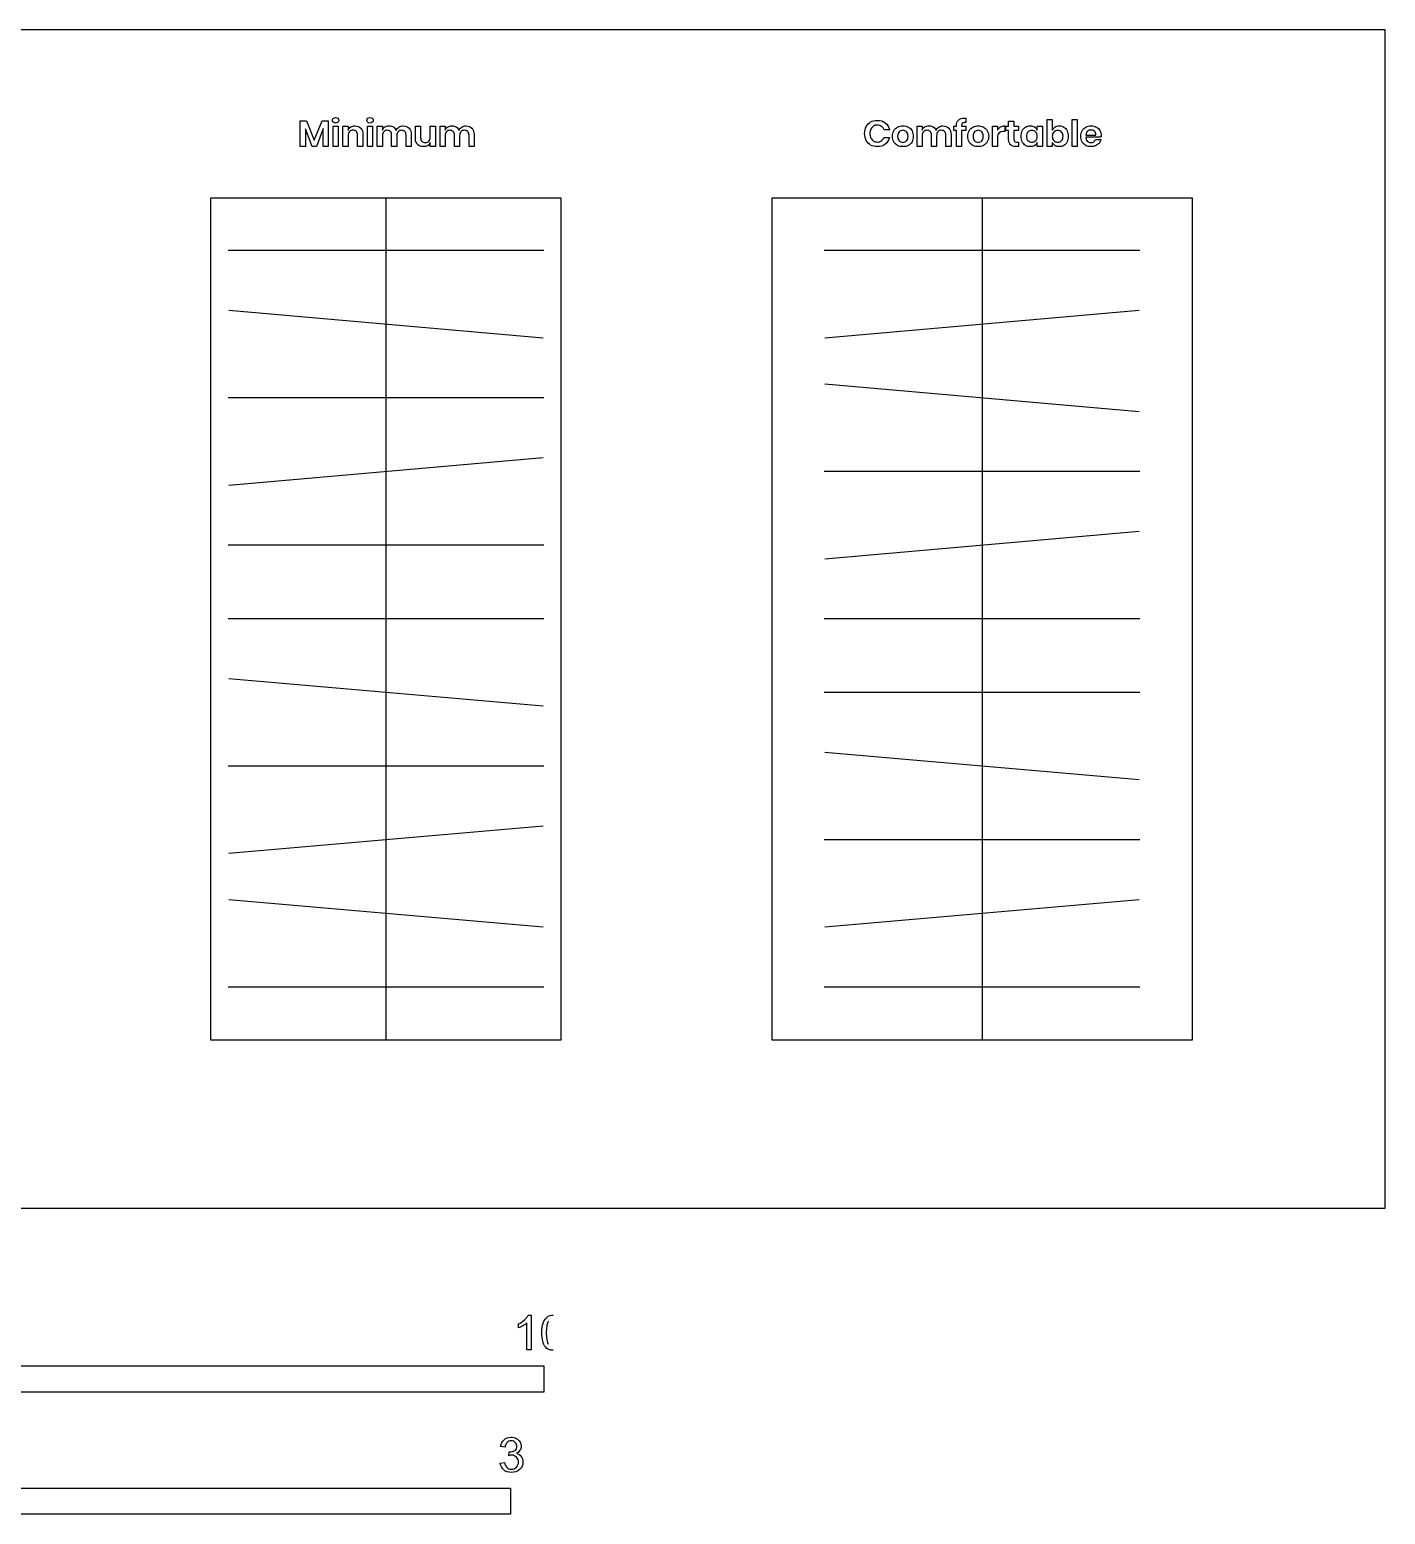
# Model space of a CAD drawing. Header units: millimetres. Extents: x 1 to 18.2, y 0.8 to 11.2.
# Drawn here: x 9.497 to 11.461, y 9.045 to 11.195 of the extents above; entities that cross this region are included whole.
import ezdxf

# ---------------------------------------------------------------- set-up
doc = ezdxf.new("R2010")
doc.units = ezdxf.units.MM
for name, color, linetype, true_color in [('AG-DIAGRAM', 7, 'Continuous', 0xfecc66), ('AG-LAYOUT', 7, 'Continuous', 0x66ccff), ('N-SYMB', 7, 'Continuous', 0x800040), ('N-TEXT', 7, 'Continuous', 0xcccccc), ('X-VPRT', 6, 'Continuous', 0xff00ff)]:
    doc.layers.add(name, color=color, linetype=linetype, true_color=true_color)

msp = doc.modelspace()

# ---------------------------------------------------------------- linework, layer by layer
at = {"layer": 'AG-DIAGRAM'}
for points in [[(9.7589, 9.7323), (10.2669, 9.7323), (10.2669, 10.9515), (9.7589, 10.9515)], [(10.5717, 9.7323), (11.1813, 9.7323), (11.1813, 10.9515), (10.5717, 10.9515)]]:
    msp.add_lwpolyline(points, close=True, dxfattribs=at)
for points in [[(10.0129, 10.9515), (10.0129, 9.7323)], [(10.8765, 10.9515), (10.8765, 9.7323)]]:
    msp.add_lwpolyline(points, dxfattribs=at)
at = {"layer": 'AG-LAYOUT'}
for points in [[(10.2415, 10.8753), (9.7843, 10.8753)], [(11.1051, 10.8753), (10.6479, 10.8753)], [(10.2406, 10.7487), (9.7852, 10.7885)], [(11.1042, 10.7885), (10.6488, 10.7487)], [(11.1042, 10.642), (10.6488, 10.6818)], [(10.2415, 10.6619), (9.7843, 10.6619)], [(10.2406, 10.5752), (9.7852, 10.5353)], [(11.1051, 10.5552), (10.6479, 10.5552)], [(11.1042, 10.4685), (10.6488, 10.4286)], [(10.2415, 10.4486), (9.7843, 10.4486)], [(10.2415, 10.3419), (9.7843, 10.3419)], [(11.1051, 10.3419), (10.6479, 10.3419)], [(10.2406, 10.2153), (9.7852, 10.2551)], [(11.1051, 10.2352), (10.6479, 10.2352)], [(11.1042, 10.1086), (10.6488, 10.1484)], [(10.2415, 10.1285), (9.7843, 10.1285)], [(10.2406, 10.0418), (9.7852, 10.0019)], [(11.1051, 10.0218), (10.6479, 10.0218)], [(10.2406, 9.8952), (9.7852, 9.9351)], [(11.1042, 9.9351), (10.6488, 9.8952)], [(10.2415, 9.8085), (9.7843, 9.8085)], [(11.1051, 9.8085), (10.6479, 9.8085)]]:
    msp.add_lwpolyline(points, dxfattribs=at)
at = {"layer": 'N-SYMB'}
for points in [[(10.2192, 9.3334), (10.2231, 9.3334), (10.2231, 9.2831)], [(10.2047, 9.3147), (10.2047, 9.3207)], [(10.2231, 9.2831), (10.2171, 9.2831), (10.2171, 9.3222)], [(10.1854, 9.1423), (10.179, 9.1432)], [(10.1784, 9.1191), (10.1847, 9.12)], [(10.1908, 9.1296), (10.1914, 9.1351)]]:
    msp.add_lwpolyline(points, dxfattribs=at)
for points in [[(8.7175, 9.2217), (8.7175, 9.2598), (10.2415, 9.2598), (10.2415, 9.2217)], [(9.1935, 9.0448), (9.1935, 9.0829), (10.1935, 9.0829), (10.1935, 9.0448)]]:
    msp.add_lwpolyline(points, close=True, dxfattribs=at)
for points in [[(10.2138, 9.3264), (10.2162, 9.3289), (10.218, 9.331), (10.2192, 9.3334)], [(10.2463, 9.3304), (10.2484, 9.3322), (10.2517, 9.3334), (10.2553, 9.3334)], [(10.2047, 9.3207), (10.2081, 9.3222), (10.2111, 9.3243), (10.2138, 9.3264)], [(10.2111, 9.318), (10.2087, 9.3165), (10.2065, 9.3153), (10.2047, 9.3147)], [(10.2171, 9.3222), (10.2156, 9.3207), (10.2135, 9.3192), (10.2111, 9.318)], [(10.2388, 9.3078), (10.2388, 9.3135), (10.2394, 9.3183), (10.2406, 9.3219)], [(10.2406, 9.3219), (10.2421, 9.3255), (10.2439, 9.3283), (10.2463, 9.3304)], [(10.2484, 9.3246), (10.2463, 9.3216), (10.2451, 9.3159), (10.2451, 9.3078)], [(10.2439, 9.2873), (10.2406, 9.2915), (10.2388, 9.2981), (10.2388, 9.3078)], [(10.2451, 9.3078), (10.2451, 9.2993), (10.2463, 9.2939), (10.2481, 9.2912)], [(10.2553, 9.2825), (10.2505, 9.2825), (10.2466, 9.2837), (10.2439, 9.2873)], [(10.179, 9.1432), (10.1799, 9.1474), (10.1814, 9.1507), (10.1841, 9.1528)], [(10.1841, 9.1528), (10.1869, 9.1553), (10.1902, 9.1565), (10.1941, 9.1565)], [(10.1884, 9.1489), (10.1869, 9.1474), (10.1857, 9.1453), (10.1854, 9.1423)], [(10.1944, 9.1513), (10.192, 9.1513), (10.1899, 9.1504), (10.1884, 9.1489)], [(10.1941, 9.1565), (10.1968, 9.1565), (10.1995, 9.1559), (10.2016, 9.1546)], [(10.2001, 9.1489), (10.1986, 9.1504), (10.1968, 9.1513), (10.1944, 9.1513)], [(10.1995, 9.1372), (10.2016, 9.1384), (10.2025, 9.1405), (10.2025, 9.1435)], [(10.2025, 9.1435), (10.2025, 9.1456), (10.2016, 9.1474), (10.2001, 9.1489)], [(10.2016, 9.1546), (10.204, 9.1534), (10.2058, 9.1516), (10.207, 9.1498)], [(10.207, 9.1498), (10.2082, 9.1477), (10.2088, 9.1456), (10.2088, 9.1432)], [(10.2088, 9.1432), (10.2088, 9.1411), (10.2082, 9.1393), (10.207, 9.1375)], [(10.1835, 9.1092), (10.1805, 9.1116), (10.179, 9.1152), (10.1784, 9.1191)], [(10.1847, 9.12), (10.1854, 9.1167), (10.1866, 9.114), (10.1884, 9.1125)], [(10.195, 9.1306), (10.1938, 9.1306), (10.1923, 9.1303), (10.1908, 9.1296)], [(10.1914, 9.1351), (10.1917, 9.1351), (10.192, 9.1351), (10.1923, 9.1351)], [(10.1923, 9.1351), (10.195, 9.1351), (10.1974, 9.1357), (10.1995, 9.1372)], [(10.2019, 9.1275), (10.2001, 9.1293), (10.1977, 9.1306), (10.195, 9.1306)], [(10.207, 9.1375), (10.2058, 9.1357), (10.2043, 9.1342), (10.2019, 9.1333)], [(10.2019, 9.1333), (10.2049, 9.1324), (10.2073, 9.1312), (10.2088, 9.1287)], [(10.2049, 9.1206), (10.2049, 9.1236), (10.2037, 9.1257), (10.2019, 9.1275)], [(10.2019, 9.1131), (10.2037, 9.1152), (10.2049, 9.1176), (10.2049, 9.1206)], [(10.2113, 9.1209), (10.2113, 9.1164), (10.2097, 9.1128), (10.2064, 9.1098)], [(10.2088, 9.1287), (10.2104, 9.1266), (10.2113, 9.1239), (10.2113, 9.1209)], [(10.1944, 9.1056), (10.1902, 9.1056), (10.1863, 9.1065), (10.1835, 9.1092)], [(10.1884, 9.1125), (10.1899, 9.111), (10.192, 9.1101), (10.1944, 9.1101)], [(10.1944, 9.1101), (10.1974, 9.1101), (10.1998, 9.1113), (10.2019, 9.1131)], [(10.2064, 9.1098), (10.2034, 9.1068), (10.1992, 9.1056), (10.1944, 9.1056)]]:
    msp.add_open_spline(points, degree=3, dxfattribs=at)
at = {"layer": 'N-TEXT'}
for points in [[(9.9293, 11.0634), (9.9293, 11.0262), (9.922, 11.0262), (9.922, 11.0521), (9.9124, 11.0262), (9.9059, 11.0262), (9.8963, 11.0519), (9.8963, 11.0262), (9.8887, 11.0262), (9.8887, 11.0634), (9.8979, 11.0634), (9.9091, 11.0354), (9.9204, 11.0634)], [(9.9438, 11.0556), (9.9438, 11.0262), (9.9362, 11.0262), (9.9362, 11.0556)], [(9.9936, 11.0556), (9.9936, 11.0262), (9.986, 11.0262), (9.986, 11.0556)], [(11.0142, 11.0654), (11.0142, 11.0262), (11.0069, 11.0262), (11.0069, 11.0654)]]:
    msp.add_lwpolyline(points, close=True, dxfattribs=at)
for points in [[(9.958, 11.0418), (9.958, 11.0262), (9.9505, 11.0262), (9.9505, 11.0556), (9.958, 11.0556), (9.958, 11.0496)], [(10.0078, 11.0418), (10.0078, 11.0262), (10.0003, 11.0262), (10.0003, 11.0556), (10.0078, 11.0556), (10.0078, 11.05)], [(10.0556, 11.0383), (10.0556, 11.0556), (10.0631, 11.0556), (10.0631, 11.0393)], [(10.0845, 11.0556), (10.0845, 11.0262), (10.0769, 11.0262), (10.0769, 11.0321)], [(10.0769, 11.0399), (10.0769, 11.0556), (10.0845, 11.0556)], [(10.0987, 11.0418), (10.0987, 11.0262), (10.0914, 11.0262), (10.0914, 11.0556), (10.0987, 11.0556), (10.0987, 11.05)], [(10.7897, 11.0418), (10.7897, 11.0262), (10.7824, 11.0262), (10.7824, 11.0556), (10.7897, 11.0556), (10.7897, 11.05)], [(10.8466, 11.0556), (10.8528, 11.0556), (10.8528, 11.0494), (10.8466, 11.0494), (10.8466, 11.0262), (10.8393, 11.0262), (10.8393, 11.0494), (10.8354, 11.0494), (10.8354, 11.0556), (10.8393, 11.0556), (10.8393, 11.0562)], [(10.8528, 11.0673), (10.8528, 11.0608)], [(10.899, 11.0404), (10.899, 11.0262), (10.8914, 11.0262), (10.8914, 11.0556), (10.899, 11.0556), (10.899, 11.05)], [(10.9093, 11.056), (10.9093, 11.048), (10.9072, 11.048)], [(10.915, 11.0365), (10.915, 11.0494), (10.9109, 11.0494), (10.9109, 11.0556), (10.915, 11.0556), (10.915, 11.0629), (10.9226, 11.0629), (10.9226, 11.0556), (10.9293, 11.0556), (10.9293, 11.0494), (10.9226, 11.0494), (10.9226, 11.0363)], [(10.9564, 11.0496), (10.9564, 11.0556), (10.9639, 11.0556), (10.9639, 11.0262), (10.9564, 11.0262), (10.9564, 11.0321)], [(10.9782, 11.0321), (10.9782, 11.0262), (10.9708, 11.0262), (10.9708, 11.0654), (10.9782, 11.0654), (10.9782, 11.0496)], [(9.9794, 11.0432), (9.9794, 11.0262), (9.9718, 11.0262), (9.9718, 11.0425)], [(10.0287, 11.0418), (10.0287, 11.0262), (10.0211, 11.0262), (10.0211, 11.0425)], [(10.0496, 11.0432), (10.0496, 11.0262), (10.042, 11.0262), (10.042, 11.0425)], [(10.1196, 11.0418), (10.1196, 11.0262), (10.1123, 11.0262), (10.1123, 11.0425)], [(10.1405, 11.0432), (10.1405, 11.0262), (10.1332, 11.0262), (10.1332, 11.0425)], [(10.7424, 11.0505), (10.7346, 11.0505)], [(10.7346, 11.0393), (10.7424, 11.0393)], [(10.8106, 11.0418), (10.8106, 11.0262), (10.8033, 11.0262), (10.8033, 11.0425)], [(10.8315, 11.0432), (10.8315, 11.0262), (10.8239, 11.0262), (10.8239, 11.0425)], [(10.9293, 11.0326), (10.9293, 11.0262), (10.9254, 11.0262)], [(10.9263, 11.0326), (10.9293, 11.0326)], [(11.027, 11.0427), (11.0413, 11.0427)], [(11.0486, 11.0395), (11.027, 11.0395)], [(11.0406, 11.0365), (11.0486, 11.0365)]]:
    msp.add_lwpolyline(points, dxfattribs=at)
for points in [[(9.9353, 11.064), (9.9353, 11.0652), (9.9358, 11.0663), (9.9367, 11.067)], [(9.9367, 11.0613), (9.9358, 11.062), (9.9353, 11.0629), (9.9353, 11.064)], [(9.9367, 11.067), (9.9376, 11.0677), (9.9385, 11.0682), (9.9399, 11.0682)], [(9.9399, 11.0601), (9.9385, 11.0601), (9.9376, 11.0604), (9.9367, 11.0613)], [(9.9399, 11.0682), (9.9415, 11.0682), (9.9424, 11.0677), (9.9433, 11.067)], [(9.9433, 11.0613), (9.9424, 11.0604), (9.9415, 11.0601), (9.9399, 11.0601)], [(9.9433, 11.067), (9.9443, 11.0663), (9.9447, 11.0652), (9.9447, 11.064)], [(9.9447, 11.064), (9.9447, 11.0629), (9.9443, 11.062), (9.9433, 11.0613)], [(9.958, 11.0496), (9.9589, 11.0517), (9.9601, 11.0533), (9.9619, 11.0544)], [(9.9619, 11.0544), (9.9638, 11.0556), (9.9658, 11.056), (9.9681, 11.056)], [(9.9681, 11.056), (9.9716, 11.056), (9.9743, 11.0549), (9.9764, 11.0526)], [(9.9851, 11.064), (9.9851, 11.0652), (9.9856, 11.0663), (9.9865, 11.067)], [(9.9865, 11.0613), (9.9856, 11.062), (9.9851, 11.0629), (9.9851, 11.064)], [(9.9865, 11.067), (9.9872, 11.0677), (9.9883, 11.0682), (9.9897, 11.0682)], [(9.9897, 11.0601), (9.9883, 11.0601), (9.9872, 11.0604), (9.9865, 11.0613)], [(9.9897, 11.0682), (9.9911, 11.0682), (9.9922, 11.0677), (9.9931, 11.067)], [(9.9931, 11.0613), (9.9922, 11.0604), (9.9911, 11.0601), (9.9897, 11.0601)], [(9.9931, 11.067), (9.9941, 11.0663), (9.9945, 11.0652), (9.9945, 11.064)], [(9.9945, 11.064), (9.9945, 11.0629), (9.9941, 11.062), (9.9931, 11.0613)], [(10.0078, 11.05), (10.0085, 11.0519), (10.0099, 11.0535), (10.0115, 11.0544)], [(10.0115, 11.0544), (10.0133, 11.0556), (10.0152, 11.056), (10.0175, 11.056)], [(10.0175, 11.056), (10.0198, 11.056), (10.0218, 11.0556), (10.0237, 11.0544)], [(10.0237, 11.0544), (10.0255, 11.0533), (10.0267, 11.0517), (10.0276, 11.0494)], [(10.0276, 11.0494), (10.0285, 11.0514), (10.0299, 11.053), (10.0317, 11.0542)], [(10.0317, 11.0542), (10.0335, 11.0556), (10.0356, 11.056), (10.0379, 11.056)], [(10.0379, 11.056), (10.0416, 11.056), (10.0443, 11.0549), (10.0464, 11.0528)], [(10.0987, 11.05), (10.0996, 11.0519), (10.1008, 11.0535), (10.1024, 11.0544)], [(10.1024, 11.0544), (10.1042, 11.0556), (10.1061, 11.056), (10.1084, 11.056)], [(10.1084, 11.056), (10.1109, 11.056), (10.113, 11.0556), (10.1146, 11.0544)], [(10.1146, 11.0544), (10.1164, 11.0533), (10.1178, 11.0517), (10.1187, 11.0494)], [(10.1187, 11.0494), (10.1196, 11.0514), (10.121, 11.053), (10.1228, 11.0542)], [(10.1228, 11.0542), (10.1247, 11.0556), (10.1265, 11.056), (10.1288, 11.056)], [(10.1288, 11.056), (10.1325, 11.056), (10.1352, 11.0549), (10.1373, 11.0528)], [(10.7064, 11.045), (10.7064, 11.0487), (10.7073, 11.0519), (10.7087, 11.0549)], [(10.7087, 11.0549), (10.7103, 11.0578), (10.7124, 11.0601), (10.7151, 11.0617)], [(10.7151, 11.0617), (10.7179, 11.0634), (10.7211, 11.064), (10.7248, 11.064)], [(10.7193, 11.0556), (10.7177, 11.0546), (10.7163, 11.0533), (10.7154, 11.0514)], [(10.7245, 11.0572), (10.7225, 11.0572), (10.7209, 11.0567), (10.7193, 11.0556)], [(10.7307, 11.0553), (10.7291, 11.0565), (10.7271, 11.0572), (10.7245, 11.0572)], [(10.7248, 11.064), (10.7294, 11.064), (10.7333, 11.0629), (10.7362, 11.0604)], [(10.7346, 11.0505), (10.7337, 11.0526), (10.7326, 11.0542), (10.7307, 11.0553)], [(10.7362, 11.0604), (10.7395, 11.0581), (10.7415, 11.0549), (10.7424, 11.0505)], [(10.7486, 11.0489), (10.75, 11.0512), (10.7516, 11.053), (10.7539, 11.0542)], [(10.7539, 11.0542), (10.7562, 11.0553), (10.759, 11.056), (10.7617, 11.056)], [(10.7617, 11.056), (10.7647, 11.056), (10.7672, 11.0553), (10.7695, 11.0542)], [(10.7695, 11.0542), (10.7718, 11.053), (10.7737, 11.0512), (10.775, 11.0489)], [(10.7897, 11.05), (10.7906, 11.0519), (10.7918, 11.0535), (10.7934, 11.0544)], [(10.7934, 11.0544), (10.7952, 11.0556), (10.7971, 11.056), (10.7994, 11.056)], [(10.7994, 11.056), (10.8017, 11.056), (10.804, 11.0556), (10.8056, 11.0544)], [(10.8056, 11.0544), (10.8074, 11.0533), (10.8088, 11.0517), (10.8095, 11.0494)], [(10.8095, 11.0494), (10.8106, 11.0514), (10.812, 11.053), (10.8138, 11.0542)], [(10.8138, 11.0542), (10.8154, 11.0556), (10.8175, 11.056), (10.8198, 11.056)], [(10.8198, 11.056), (10.8235, 11.056), (10.8262, 11.0549), (10.8283, 11.0528)], [(10.8393, 11.0562), (10.8393, 11.0599), (10.8402, 11.0624), (10.8423, 11.0645)], [(10.8423, 11.0645), (10.8444, 11.0663), (10.8473, 11.0673), (10.8512, 11.0673)], [(10.848, 11.0597), (10.8471, 11.059), (10.8466, 11.0576), (10.8466, 11.0556)], [(10.8528, 11.0608), (10.8505, 11.0608), (10.8489, 11.0606), (10.848, 11.0597)], [(10.8512, 11.0673), (10.8519, 11.0673), (10.8524, 11.0673), (10.8528, 11.0673)], [(10.8577, 11.0489), (10.859, 11.0512), (10.8609, 11.053), (10.8632, 11.0542)], [(10.8632, 11.0542), (10.8655, 11.0553), (10.868, 11.056), (10.871, 11.056)], [(10.871, 11.056), (10.8737, 11.056), (10.8763, 11.0553), (10.8785, 11.0542)], [(10.8785, 11.0542), (10.8808, 11.053), (10.8827, 11.0512), (10.8841, 11.0489)], [(10.899, 11.05), (10.8999, 11.0519), (10.9015, 11.0533), (10.9033, 11.0544)], [(10.9033, 11.0544), (10.9049, 11.0556), (10.907, 11.056), (10.9093, 11.056)], [(10.9348, 11.0489), (10.9359, 11.0512), (10.9375, 11.053), (10.9396, 11.0542)], [(10.9396, 11.0542), (10.9414, 11.0553), (10.9437, 11.056), (10.9463, 11.056)], [(10.9463, 11.056), (10.9488, 11.056), (10.9508, 11.0553), (10.9527, 11.0542)], [(10.9527, 11.0542), (10.9545, 11.053), (10.9557, 11.0514), (10.9564, 11.0496)], [(10.9782, 11.0496), (10.9791, 11.0514), (10.9802, 11.053), (10.9821, 11.0542)], [(10.9821, 11.0542), (10.9837, 11.0553), (10.986, 11.056), (10.9883, 11.056)], [(10.9883, 11.056), (10.9908, 11.056), (10.9931, 11.0553), (10.9951, 11.0542)], [(10.9951, 11.0542), (10.997, 11.053), (10.9986, 11.0512), (10.9997, 11.0489)], [(11.0215, 11.0489), (11.0227, 11.0512), (11.0245, 11.053), (11.0268, 11.0542)], [(11.0268, 11.0542), (11.0289, 11.0553), (11.0316, 11.056), (11.0344, 11.056)], [(11.0344, 11.056), (11.0374, 11.056), (11.0399, 11.0553), (11.042, 11.0542)], [(11.042, 11.0542), (11.0443, 11.053), (11.0459, 11.0512), (11.047, 11.0491)], [(9.9601, 11.0477), (9.9587, 11.0464), (9.958, 11.0443), (9.958, 11.0418)], [(9.9651, 11.0498), (9.9631, 11.0498), (9.9612, 11.0491), (9.9601, 11.0477)], [(9.9702, 11.0477), (9.9688, 11.0491), (9.9672, 11.0498), (9.9651, 11.0498)], [(9.9718, 11.0425), (9.9718, 11.0448), (9.9713, 11.0466), (9.9702, 11.0477)], [(9.9764, 11.0526), (9.9785, 11.0505), (9.9794, 11.0473), (9.9794, 11.0432)], [(10.0097, 11.0475), (10.0085, 11.0461), (10.0078, 11.0443), (10.0078, 11.0418)], [(10.0147, 11.0496), (10.0127, 11.0496), (10.011, 11.0489), (10.0097, 11.0475)], [(10.0195, 11.0477), (10.0184, 11.0489), (10.0168, 11.0496), (10.0147, 11.0496)], [(10.0211, 11.0425), (10.0211, 11.0448), (10.0207, 11.0464), (10.0195, 11.0477)], [(10.0306, 11.0475), (10.0294, 11.0461), (10.0287, 11.0443), (10.0287, 11.0418)], [(10.0356, 11.0496), (10.0335, 11.0496), (10.0319, 11.0489), (10.0306, 11.0475)], [(10.0404, 11.0477), (10.0393, 11.0489), (10.0377, 11.0496), (10.0356, 11.0496)], [(10.042, 11.0425), (10.042, 11.0448), (10.0416, 11.0464), (10.0404, 11.0477)], [(10.0464, 11.0528), (10.0485, 11.0505), (10.0496, 11.0473), (10.0496, 11.0432)], [(10.0588, 11.0292), (10.0567, 11.0312), (10.0556, 11.0344), (10.0556, 11.0383)], [(10.0631, 11.0393), (10.0631, 11.037), (10.0636, 11.0351), (10.065, 11.0337)], [(10.065, 11.0337), (10.0661, 11.0326), (10.0677, 11.0319), (10.0698, 11.0319)], [(10.0698, 11.0319), (10.0721, 11.0319), (10.0737, 11.0326), (10.0751, 11.034)], [(10.0769, 11.0321), (10.0762, 11.0301), (10.0749, 11.0285), (10.073, 11.0273)], [(10.0751, 11.034), (10.0762, 11.0354), (10.0769, 11.0374), (10.0769, 11.0399)], [(10.1006, 11.0475), (10.0994, 11.0461), (10.0987, 11.0443), (10.0987, 11.0418)], [(10.1056, 11.0496), (10.1035, 11.0496), (10.1019, 11.0489), (10.1006, 11.0475)], [(10.1104, 11.0477), (10.1093, 11.0489), (10.1077, 11.0496), (10.1056, 11.0496)], [(10.1123, 11.0425), (10.1123, 11.0448), (10.1116, 11.0464), (10.1104, 11.0477)], [(10.1214, 11.0475), (10.1203, 11.0461), (10.1196, 11.0443), (10.1196, 11.0418)], [(10.1265, 11.0496), (10.1244, 11.0496), (10.1228, 11.0489), (10.1214, 11.0475)], [(10.1313, 11.0477), (10.1302, 11.0489), (10.1286, 11.0496), (10.1265, 11.0496)], [(10.1332, 11.0425), (10.1332, 11.0448), (10.1325, 11.0464), (10.1313, 11.0477)], [(10.1373, 11.0528), (10.1396, 11.0505), (10.1405, 11.0473), (10.1405, 11.0432)], [(10.7087, 11.0349), (10.7073, 11.0379), (10.7064, 11.0411), (10.7064, 11.045)], [(10.7151, 11.0282), (10.7124, 11.0298), (10.7103, 11.0321), (10.7087, 11.0349)], [(10.7154, 11.0514), (10.7144, 11.0496), (10.714, 11.0473), (10.714, 11.045)], [(10.714, 11.045), (10.714, 11.0425), (10.7144, 11.0402), (10.7154, 11.0383)], [(10.7154, 11.0383), (10.7163, 11.0365), (10.7177, 11.0351), (10.7193, 11.0342)], [(10.7193, 11.0342), (10.7209, 11.0331), (10.7225, 11.0326), (10.7245, 11.0326)], [(10.7245, 11.0326), (10.7271, 11.0326), (10.7291, 11.0333), (10.7307, 11.0344)], [(10.7307, 11.0344), (10.7326, 11.0356), (10.7337, 11.0372), (10.7346, 11.0393)], [(10.7424, 11.0393), (10.7415, 11.0351), (10.7395, 11.0317), (10.7362, 11.0294)], [(10.7466, 11.0409), (10.7466, 11.0438), (10.7473, 11.0466), (10.7486, 11.0489)], [(10.7486, 11.0328), (10.7473, 11.0351), (10.7466, 11.0377), (10.7466, 11.0409)], [(10.7539, 11.0276), (10.7516, 11.0287), (10.75, 11.0305), (10.7486, 11.0328)], [(10.7564, 11.0473), (10.7551, 11.0457), (10.7542, 11.0436), (10.7542, 11.0409)], [(10.7542, 11.0409), (10.7542, 11.0381), (10.7551, 11.0358), (10.7564, 11.0344)], [(10.7617, 11.0496), (10.7597, 11.0496), (10.7578, 11.0487), (10.7564, 11.0473)], [(10.7564, 11.0344), (10.7578, 11.0328), (10.7597, 11.0321), (10.7617, 11.0321)], [(10.767, 11.0473), (10.7656, 11.0487), (10.7638, 11.0496), (10.7617, 11.0496)], [(10.7617, 11.0321), (10.7638, 11.0321), (10.7656, 11.0328), (10.767, 11.0344)], [(10.7693, 11.0409), (10.7693, 11.0436), (10.7686, 11.0457), (10.767, 11.0473)], [(10.767, 11.0344), (10.7686, 11.0358), (10.7693, 11.0381), (10.7693, 11.0409)], [(10.775, 11.0328), (10.7737, 11.0305), (10.7718, 11.0287), (10.7695, 11.0276)], [(10.775, 11.0489), (10.7762, 11.0466), (10.7769, 11.0438), (10.7769, 11.0409)], [(10.7769, 11.0409), (10.7769, 11.0377), (10.7762, 11.0351), (10.775, 11.0328)], [(10.7916, 11.0475), (10.7904, 11.0461), (10.7897, 11.0443), (10.7897, 11.0418)], [(10.7966, 11.0496), (10.7945, 11.0496), (10.7929, 11.0489), (10.7916, 11.0475)], [(10.8014, 11.0477), (10.8003, 11.0489), (10.7987, 11.0496), (10.7966, 11.0496)], [(10.8033, 11.0425), (10.8033, 11.0448), (10.8026, 11.0464), (10.8014, 11.0477)], [(10.8124, 11.0475), (10.8113, 11.0461), (10.8106, 11.0443), (10.8106, 11.0418)], [(10.8175, 11.0496), (10.8154, 11.0496), (10.8138, 11.0489), (10.8124, 11.0475)], [(10.8223, 11.0477), (10.8212, 11.0489), (10.8196, 11.0496), (10.8175, 11.0496)], [(10.8239, 11.0425), (10.8239, 11.0448), (10.8235, 11.0464), (10.8223, 11.0477)], [(10.8283, 11.0528), (10.8304, 11.0505), (10.8315, 11.0473), (10.8315, 11.0432)], [(10.8558, 11.0409), (10.8558, 11.0438), (10.8563, 11.0466), (10.8577, 11.0489)], [(10.8577, 11.0328), (10.8563, 11.0351), (10.8558, 11.0377), (10.8558, 11.0409)], [(10.8632, 11.0276), (10.8609, 11.0287), (10.859, 11.0305), (10.8577, 11.0328)], [(10.8655, 11.0473), (10.8641, 11.0457), (10.8634, 11.0436), (10.8634, 11.0409)], [(10.8634, 11.0409), (10.8634, 11.0381), (10.8641, 11.0358), (10.8655, 11.0344)], [(10.871, 11.0496), (10.8687, 11.0496), (10.8671, 11.0487), (10.8655, 11.0473)], [(10.8655, 11.0344), (10.8671, 11.0328), (10.8687, 11.0321), (10.871, 11.0321)], [(10.8763, 11.0473), (10.8746, 11.0487), (10.873, 11.0496), (10.871, 11.0496)], [(10.871, 11.0321), (10.873, 11.0321), (10.8746, 11.0328), (10.8763, 11.0344)], [(10.8783, 11.0409), (10.8783, 11.0436), (10.8776, 11.0457), (10.8763, 11.0473)], [(10.8763, 11.0344), (10.8776, 11.0358), (10.8783, 11.0381), (10.8783, 11.0409)], [(10.8841, 11.0328), (10.8827, 11.0305), (10.8808, 11.0287), (10.8785, 11.0276)], [(10.8841, 11.0489), (10.8854, 11.0466), (10.8861, 11.0438), (10.8861, 11.0409)], [(10.8861, 11.0409), (10.8861, 11.0377), (10.8854, 11.0351), (10.8841, 11.0328)], [(10.9072, 11.048), (10.9017, 11.048), (10.899, 11.0455), (10.899, 11.0404)], [(10.9178, 11.0285), (10.916, 11.0301), (10.915, 11.0328), (10.915, 11.0365)], [(10.9226, 11.0363), (10.9226, 11.0349), (10.9228, 11.034), (10.9235, 11.0333)], [(10.9235, 11.0333), (10.924, 11.0328), (10.9249, 11.0326), (10.9263, 11.0326)], [(10.9332, 11.0409), (10.9332, 11.0438), (10.9336, 11.0466), (10.9348, 11.0489)], [(10.9348, 11.0328), (10.9336, 11.0351), (10.9332, 11.0377), (10.9332, 11.0409)], [(10.9396, 11.0276), (10.9375, 11.0287), (10.9359, 11.0305), (10.9348, 11.0328)], [(10.9428, 11.0471), (10.9414, 11.0457), (10.9407, 11.0434), (10.9407, 11.0409)], [(10.9407, 11.0409), (10.9407, 11.0381), (10.9414, 11.036), (10.9428, 11.0347)], [(10.9486, 11.0494), (10.9463, 11.0494), (10.9444, 11.0487), (10.9428, 11.0471)], [(10.9428, 11.0347), (10.9444, 11.0331), (10.9463, 11.0324), (10.9486, 11.0324)], [(10.9543, 11.0471), (10.9527, 11.0487), (10.9508, 11.0494), (10.9486, 11.0494)], [(10.9486, 11.0324), (10.9508, 11.0324), (10.9527, 11.0331), (10.9543, 11.0347)], [(10.9564, 11.0321), (10.9557, 11.0303), (10.9545, 11.0287), (10.9527, 11.0276)], [(10.9564, 11.0409), (10.9564, 11.0434), (10.9557, 11.0455), (10.9543, 11.0471)], [(10.9543, 11.0347), (10.9557, 11.0363), (10.9564, 11.0383), (10.9564, 11.0409)], [(10.9805, 11.0471), (10.9788, 11.0455), (10.9782, 11.0434), (10.9782, 11.0409)], [(10.9782, 11.0409), (10.9782, 11.0383), (10.9788, 11.0363), (10.9805, 11.0347)], [(10.9821, 11.0276), (10.9802, 11.0287), (10.9791, 11.0303), (10.9782, 11.0321)], [(10.986, 11.0494), (10.9837, 11.0494), (10.9818, 11.0487), (10.9805, 11.0471)], [(10.9805, 11.0347), (10.9818, 11.0331), (10.9837, 11.0324), (10.986, 11.0324)], [(10.9917, 11.0471), (10.9903, 11.0487), (10.9883, 11.0494), (10.986, 11.0494)], [(10.986, 11.0324), (10.9883, 11.0324), (10.9903, 11.0331), (10.9917, 11.0347)], [(10.9938, 11.0409), (10.9938, 11.0434), (10.9931, 11.0457), (10.9917, 11.0471)], [(10.9917, 11.0347), (10.9931, 11.036), (10.9938, 11.0381), (10.9938, 11.0409)], [(10.9997, 11.0328), (10.9986, 11.0305), (10.997, 11.0287), (10.9951, 11.0276)], [(10.9997, 11.0489), (11.0009, 11.0466), (11.0013, 11.0438), (11.0013, 11.0409)], [(11.0013, 11.0409), (11.0013, 11.0377), (11.0009, 11.0351), (10.9997, 11.0328)], [(11.0197, 11.0409), (11.0197, 11.0438), (11.0202, 11.0466), (11.0215, 11.0489)], [(11.0215, 11.0328), (11.0202, 11.0351), (11.0197, 11.0377), (11.0197, 11.0409)], [(11.0268, 11.0276), (11.0245, 11.0287), (11.0227, 11.0305), (11.0215, 11.0328)], [(11.0293, 11.0482), (11.028, 11.0471), (11.027, 11.0452), (11.027, 11.0427)], [(11.027, 11.0395), (11.027, 11.0367), (11.0277, 11.0349), (11.0291, 11.0335)], [(11.0291, 11.0335), (11.0305, 11.0324), (11.0321, 11.0317), (11.0339, 11.0317)], [(11.0344, 11.05), (11.0323, 11.05), (11.0307, 11.0494), (11.0293, 11.0482)], [(11.0339, 11.0317), (11.0358, 11.0317), (11.0371, 11.0321), (11.0383, 11.0331)], [(11.0394, 11.0482), (11.0381, 11.0494), (11.0365, 11.05), (11.0344, 11.05)], [(11.0383, 11.0331), (11.0394, 11.0337), (11.0404, 11.0349), (11.0406, 11.0365)], [(11.0413, 11.0427), (11.0415, 11.0452), (11.0408, 11.0471), (11.0394, 11.0482)], [(11.0486, 11.0365), (11.0482, 11.0344), (11.0472, 11.0326), (11.0461, 11.031)], [(11.047, 11.0491), (11.0484, 11.0471), (11.0489, 11.0448), (11.0489, 11.042)], [(11.0489, 11.042), (11.0489, 11.0413), (11.0489, 11.0404), (11.0486, 11.0395)], [(10.0668, 11.0259), (10.0634, 11.0259), (10.0606, 11.0269), (10.0588, 11.0292)], [(10.073, 11.0273), (10.0712, 11.0262), (10.0691, 11.0259), (10.0668, 11.0259)], [(10.7248, 11.0259), (10.7211, 11.0259), (10.7179, 11.0266), (10.7151, 11.0282)], [(10.7362, 11.0294), (10.7333, 11.0269), (10.7294, 11.0259), (10.7248, 11.0259)], [(10.7617, 11.0259), (10.759, 11.0259), (10.7562, 11.0264), (10.7539, 11.0276)], [(10.7695, 11.0276), (10.7672, 11.0264), (10.7647, 11.0259), (10.7617, 11.0259)], [(10.871, 11.0259), (10.868, 11.0259), (10.8655, 11.0264), (10.8632, 11.0276)], [(10.8785, 11.0276), (10.8763, 11.0264), (10.8737, 11.0259), (10.871, 11.0259)], [(10.9254, 11.0262), (10.9219, 11.0262), (10.9194, 11.0269), (10.9178, 11.0285)], [(10.9463, 11.0259), (10.9437, 11.0259), (10.9414, 11.0264), (10.9396, 11.0276)], [(10.9527, 11.0276), (10.9508, 11.0262), (10.9488, 11.0259), (10.9463, 11.0259)], [(10.9883, 11.0259), (10.986, 11.0259), (10.9837, 11.0262), (10.9821, 11.0276)], [(10.9951, 11.0276), (10.9931, 11.0264), (10.9908, 11.0259), (10.9883, 11.0259)], [(11.0344, 11.0259), (11.0316, 11.0259), (11.0289, 11.0264), (11.0268, 11.0276)], [(11.041, 11.0271), (11.039, 11.0262), (11.0369, 11.0259), (11.0344, 11.0259)], [(11.0461, 11.031), (11.0447, 11.0294), (11.0431, 11.028), (11.041, 11.0271)]]:
    msp.add_open_spline(points, degree=3, dxfattribs=at)
at = {"layer": 'X-VPRT'}
msp.add_lwpolyline([(7.1935, 11.1953), (7.1935, 9.4884), (11.4607, 9.4884), (11.4607, 11.1953)], close=True, dxfattribs=at)

doc.saveas('drawing.dxf')
